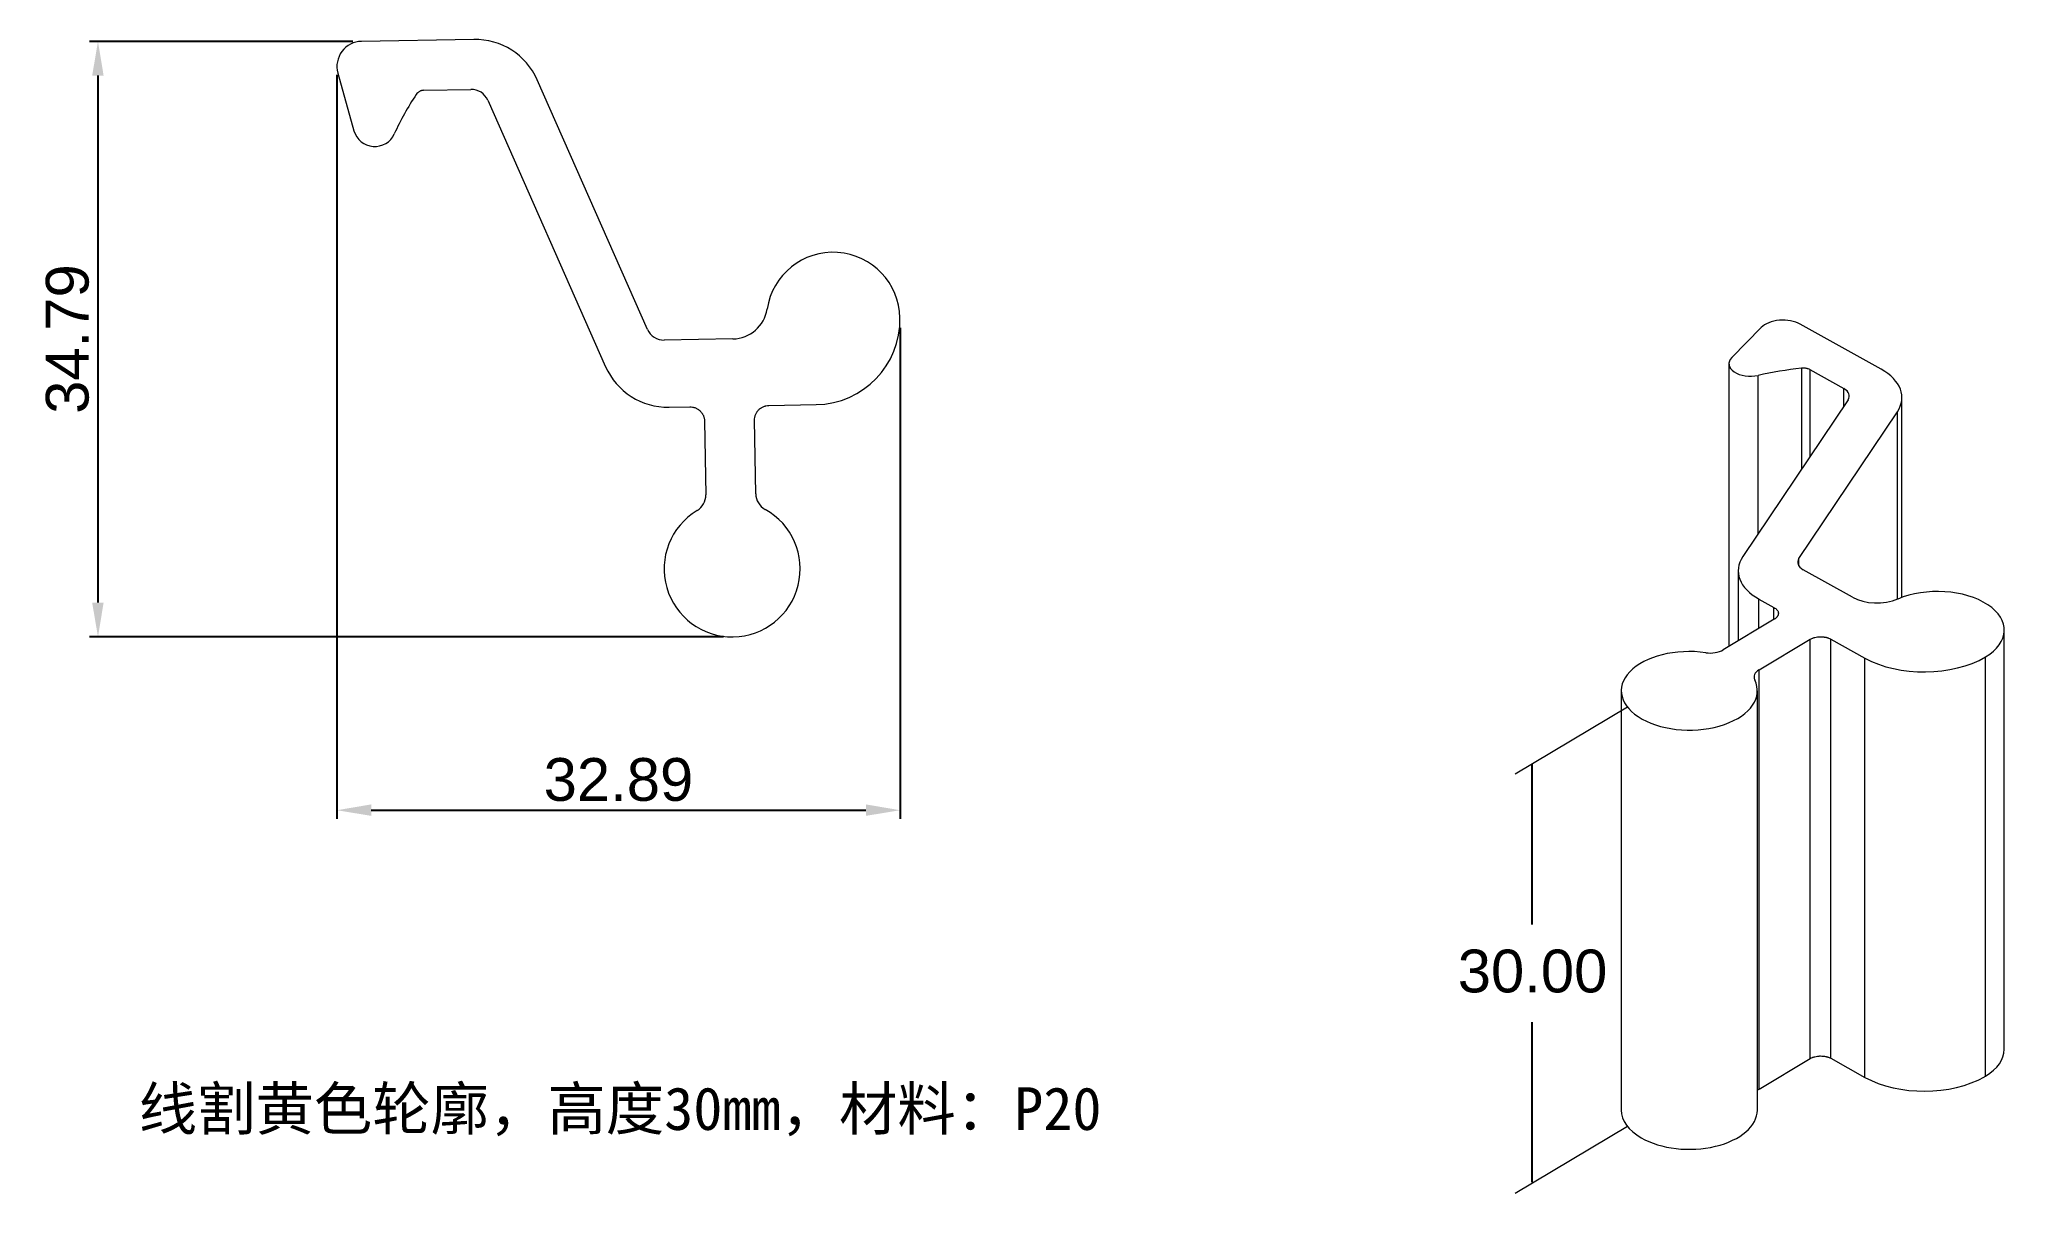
# Model space of a CAD drawing. Header units: millimetres. Extents: x 2925 to 3041, y 1857 to 1924.
import ezdxf

# ---------------------------------------------------------------- set-up
doc = ezdxf.new("R2010")
doc.units = ezdxf.units.MM
doc.layers.add('core', color=7, linetype='Continuous', lineweight=20)
doc.layers.add('dim', color=82, linetype='Continuous', lineweight=9)
doc.styles.get("Standard").update_dxf_attribs({"font": 'arial.ttf'})
doc.dimstyles.new('ISO-25', dxfattribs={"dimtxt": 2.5, "dimasz": 2.5, "dimexe": 1.25, "dimexo": 0.625, "dimtad": 1, "dimdsep": 46, "dimtxsty": 'Standard', "dimcen": 2.5, "dimadec": 0, "dimazin": 0, "dimtfac": 1, "dimtmove": 0, "dimatfit": 3, "dimfxl": 0, "dimarcsym": 0})

# ---------------------------------------------------------------- blocks, each defined once
blk = doc.blocks.new('*D2')
at = {"layer": 'Defpoints', "color": 0, "transparency": 16777216}
for p in [(2944.2, 1924.37), (2928.81, 1889.58), (2965.85, 1889.58)]:
    blk.add_point(p, dxfattribs=at)
at = {"layer": 'dim', "color": 0, "lineweight": -2, "transparency": 16777216}
for p, q in [((2943.7, 1924.37), (2928.31, 1924.37)), ((2928.81, 1922.37), (2928.81, 1891.58)), ((2965.35, 1889.58), (2928.31, 1889.58))]:
    blk.add_line(p, q, dxfattribs=at)
at = {"layer": 'dim', "color": 0, "transparency": 16777216}
for points in [[(2928.47, 1922.37), (2929.14, 1922.37), (2928.81, 1924.37)], [(2928.47, 1891.58), (2929.14, 1891.58), (2928.81, 1889.58)]]:
    blk.add_solid(points, dxfattribs=at)
at = {"layer": 'dim', "color": 0, "transparency": 16777216, "insert": (2927.03, 1906.98), "char_height": 2.5, "attachment_point": 5, "rotation": 90}
blk.add_mtext('34.79', dxfattribs=at)
blk = doc.blocks.new('*D3')
at = {"layer": 'Defpoints', "color": 0, "transparency": 16777216}
for p in [(2942.77, 1922.91), (2975.66, 1908.13), (2975.66, 1879.45)]:
    blk.add_point(p, dxfattribs=at)
at = {"layer": 'dim', "color": 0, "lineweight": -2, "transparency": 16777216}
for p, q in [((2942.77, 1922.41), (2942.77, 1878.95)), ((2975.66, 1907.63), (2975.66, 1878.95)), ((2944.77, 1879.45), (2973.66, 1879.45))]:
    blk.add_line(p, q, dxfattribs=at)
at = {"layer": 'dim', "color": 0, "transparency": 16777216}
for points in [[(2944.77, 1879.79), (2944.77, 1879.12), (2942.77, 1879.45)], [(2973.66, 1879.79), (2973.66, 1879.12), (2975.66, 1879.45)]]:
    blk.add_solid(points, dxfattribs=at)
at = {"layer": 'dim', "color": 0, "transparency": 16777216, "insert": (2959.21, 1881.23), "char_height": 2.5, "attachment_point": 5}
blk.add_mtext('32.89', dxfattribs=at)

msp = doc.modelspace()

# ---------------------------------------------------------------- linework, layer by layer
at = {"color": 3}
for p, q in [((3012.554, 1882.137), (3012.554, 1872.764)), ((3012.554, 1867.068), (3012.554, 1857.727))]:
    msp.add_line(p, q, dxfattribs=at)
at = {"layer": 'core', "color": 2, "linetype": 'Continuous', "lineweight": 18}
for p, q in [((2950.763, 1924.487), (2944.201, 1924.372)), ((2942.82, 1922.522), (2943.76, 1919.147)), ((2947.847, 1921.517), (2950.596, 1921.565)), ((2960.905, 1907.545), (2954.468, 1922.119)), ((2951.58, 1920.936), (2958.458, 1905.364)), ((2965.89, 1906.986), (2961.889, 1906.916)), ((2967.992, 1903.098), (2970.762, 1903.146)), ((2962.163, 1902.996), (2963.375, 1903.017)), ((2964.24, 1902.178), (2964.314, 1897.883)), ((2967.233, 1897.934), (2967.158, 1902.234))]:
    msp.add_line(p, q, dxfattribs=at)
at = {"layer": 'core'}
for p, q in [((3032.963, 1905.214), (3028.242, 1907.847)), ((3025.958, 1907.655), (3024.235, 1905.894)), ((3024.073, 1905.536), (3024.073, 1889.024)), ((3025.776, 1895.598), (3025.776, 1904.857)), ((3028.313, 1905.276), (3028.313, 1899.38)), ((3028.801, 1905.192), (3028.801, 1900.108)), ((3028.801, 1905.192), (3030.779, 1904.09)), ((3031.03, 1903.431), (3024.883, 1894.266)), ((3030.779, 1903.057), (3030.779, 1904.09)), ((3034.177, 1891.885), (3034.177, 1903.564)), ((3028.156, 1894.158), (3033.909, 1902.735)), ((3033.909, 1891.779), (3033.909, 1902.735)), ((3028.156, 1893.717), (3028.156, 1894.158)), ((3024.615, 1893.437), (3024.615, 1889.348)), ((3031.285, 1891.894), (3028.407, 1893.499)), ((3025.828, 1890.073), (3025.828, 1891.787)), ((3025.828, 1891.787), (3026.7, 1891.301)), ((3026.718, 1890.605), (3023.734, 1888.821)), ((3025.833, 1887.651), (3028.821, 1889.437)), ((3028.821, 1869.024), (3028.821, 1889.437)), ((3030.022, 1889.449), (3032.014, 1888.338)), ((3040.152, 1865.48), (3040.152, 1889.974)), ((3032.014, 1863.843), (3032.014, 1888.338)), ((3039.057, 1863.914), (3039.057, 1888.409)), ((3025.833, 1863.156), (3025.833, 1887.651)), ((3017.783, 1886.427), (3017.783, 1861.932)), ((3025.732, 1861.932), (3025.732, 1886.427)), ((3025.833, 1863.156), (3028.82, 1864.942)), ((3030.022, 1864.954), (3032.014, 1863.843))]:
    msp.add_line(p, q, dxfattribs=at)
at = {"layer": 'core', "color": 3}
for p, q in [((3018.14, 1885.477), (3011.579, 1881.554)), ((3018.147, 1860.973), (3011.586, 1857.051))]:
    msp.add_line(p, q, dxfattribs=at)
at = {"layer": 'core', "color": 2, "linetype": 'Continuous', "lineweight": 18}
for centre, radius, start, end in [((2944.226, 1922.913), 1.459, 91, 195.55373), ((2950.833, 1920.513), 3.974, 23.83173, 91), ((2950.614, 1920.509), 1.056, 23.83173, 91), ((2960.517, 1912.476), 15.794, 146.15049, 155.73304), ((2944.972, 1919.484), 1.258, 195.55373, 335.73304), ((2971.751, 1908.144), 3.904, 1, 171.29159), ((2965.854, 1909.048), 2.062, 271, 351.29159), ((2970.675, 1908.126), 4.98, 271, 1), ((2961.871, 1907.972), 1.056, 203.83173, 271), ((2962.094, 1906.97), 3.974, 203.83173, 271), ((2963.259, 1897.864), 1.056, 301, 1), ((2968.288, 1897.952), 1.056, 181, 241), ((2965.85, 1893.553), 3.974, 121, 61)]:
    msp.add_arc(centre, radius, start, end, dxfattribs=at)
at = {"layer": 'core'}
for centre, major_axis, start_param, end_param in [((3027.228, 1907.241), (1.459, 0), 0.8028515, 2.6276584), ((3025.331, 1905.536), (1.258, 0), 2.6276584, 5.0742487), ((3031.367, 1896.329), (15.794, 0), 1.7654092, 1.9326561), ((3030.203, 1903.564), (3.974, 0), 5.9137293, 7.0860368), ((3030.046, 1903.651), (1.056, 0), 5.9137293, 7.0860368), ((3028.589, 1893.437), (3.974, 0), 2.7721367, 3.9444441), ((3029.14, 1893.938), (1.056, 0), 2.7721367, 3.9444441), ((3032.717, 1892.751), (2.062, 0), 3.9444441, 5.3457967), ((3036.248, 1889.974), (3.904, 0), 5.5152404, 8.4873894), ((3021.758, 1886.427), (3.974, 0), 1.3264502, 6.562438), ((3022.974, 1889.245), (1.056, 0), 4.4680429, 5.5152404), ((3035.474, 1890.406), (4.98, 0), 3.9444441, 5.5152404), ((3026.593, 1887.227), (1.056, 0), 2.3736478, 3.4208453), ((3036.248, 1865.48), (3.904, 0), 5.5152404, 6.2832158), ((3026.593, 1862.732), (1.056, 0), 2.3736478, 2.5242808), ((3035.474, 1865.911), (4.98, 0), 3.9444441, 5.4977871), ((3035.474, 1865.911), (4.98, 0), 5.4977871, 5.5152404), ((3021.758, 1861.932), (3.974, 0), 3.1415613, 3.9268379), ((3021.758, 1861.932), (3.974, 0), 3.9268379, 6.2831468)]:
    msp.add_ellipse(centre, major_axis=major_axis, ratio=0.5773503, start_param=start_param, end_param=end_param, dxfattribs=at)
at = {"layer": 'core', "color": 2, "linetype": 'Continuous', "lineweight": 18}
for points, knots in [([(2947.847, 1921.517), (2947.803, 1921.516), (2947.759, 1921.51), (2947.705, 1921.495), (2947.695, 1921.492), (2947.674, 1921.485), (2947.663, 1921.481), (2947.633, 1921.469), (2947.593, 1921.45), (2947.556, 1921.427), (2947.52, 1921.401), (2947.502, 1921.387), (2947.454, 1921.343), (2947.425, 1921.31), (2947.4, 1921.273)], [0, 0, 0, 0, 0.25, 0.25, 0.3125, 0.3125, 0.375, 0.375, 0.5, 0.625, 0.625, 0.75, 0.75, 1, 1, 1, 1]), ([(2963.375, 1903.017), (2963.431, 1903.018), (2963.487, 1903.014), (2963.569, 1902.999), (2963.596, 1902.993), (2963.649, 1902.977), (2963.676, 1902.968), (2963.754, 1902.937), (2963.803, 1902.912), (2963.862, 1902.874), (2963.873, 1902.867), (2963.896, 1902.85), (2963.907, 1902.842), (2963.94, 1902.816), (2963.961, 1902.797), (2964.021, 1902.739), (2964.057, 1902.697), (2964.097, 1902.639), (2964.104, 1902.627), (2964.119, 1902.603), (2964.14, 1902.567), (2964.171, 1902.505), (2964.19, 1902.453), (2964.203, 1902.413), (2964.207, 1902.4), (2964.214, 1902.372), (2964.218, 1902.359), (2964.226, 1902.318), (2964.231, 1902.29), (2964.236, 1902.248), (2964.237, 1902.234), (2964.239, 1902.206), (2964.239, 1902.192), (2964.24, 1902.178)], [0, 0, 0, 0, 0.125, 0.125, 0.1875, 0.1875, 0.25, 0.25, 0.375, 0.375, 0.40625, 0.40625, 0.4375, 0.4375, 0.5, 0.5, 0.625, 0.625, 0.65625, 0.65625, 0.6875, 0.75, 0.8125, 0.8125, 0.84375, 0.84375, 0.875, 0.875, 0.9375, 0.9375, 0.96875, 0.96875, 1, 1, 1, 1]), ([(2967.158, 1902.234), (2967.157, 1902.29), (2967.161, 1902.345), (2967.176, 1902.427), (2967.182, 1902.454), (2967.197, 1902.507), (2967.206, 1902.534), (2967.237, 1902.611), (2967.262, 1902.661), (2967.299, 1902.719), (2967.307, 1902.731), (2967.323, 1902.753), (2967.332, 1902.764), (2967.358, 1902.797), (2967.376, 1902.818), (2967.434, 1902.878), (2967.476, 1902.914), (2967.534, 1902.954), (2967.545, 1902.961), (2967.569, 1902.976), (2967.605, 1902.997), (2967.667, 1903.028), (2967.719, 1903.048), (2967.759, 1903.06), (2967.772, 1903.064), (2967.799, 1903.072), (2967.813, 1903.075), (2967.881, 1903.09), (2967.936, 1903.097), (2967.992, 1903.098)], [0, 0, 0, 0, 0.125, 0.125, 0.1875, 0.1875, 0.25, 0.25, 0.375, 0.375, 0.40625, 0.40625, 0.4375, 0.4375, 0.5, 0.5, 0.625, 0.625, 0.65625, 0.65625, 0.6875, 0.75, 0.8125, 0.8125, 0.84375, 0.84375, 0.875, 0.875, 1, 1, 1, 1])]:
    msp.add_open_spline(points, degree=3, knots=knots, dxfattribs=at)
at = {"layer": 'core'}
for points, knots in [([(3028.801, 1905.192), (3028.769, 1905.21), (3028.734, 1905.226), (3028.686, 1905.241), (3028.676, 1905.245), (3028.656, 1905.25), (3028.646, 1905.253), (3028.616, 1905.26), (3028.575, 1905.269), (3028.532, 1905.275), (3028.488, 1905.279), (3028.466, 1905.28), (3028.401, 1905.282), (3028.357, 1905.28), (3028.313, 1905.276)], [0, 0, 0, 0, 0.25, 0.25, 0.3125, 0.3125, 0.375, 0.375, 0.5, 0.625, 0.625, 0.75, 0.75, 1, 1, 1, 1]), ([(3026.7, 1891.301), (3026.741, 1891.278), (3026.777, 1891.254), (3026.824, 1891.214), (3026.839, 1891.201), (3026.866, 1891.172), (3026.878, 1891.158), (3026.912, 1891.113), (3026.929, 1891.083), (3026.943, 1891.044), (3026.946, 1891.036), (3026.951, 1891.02), (3026.952, 1891.012), (3026.957, 1890.988), (3026.959, 1890.972), (3026.96, 1890.924), (3026.956, 1890.892), (3026.943, 1890.852), (3026.94, 1890.844), (3026.934, 1890.828), (3026.923, 1890.805), (3026.9, 1890.767), (3026.877, 1890.738), (3026.858, 1890.716), (3026.852, 1890.709), (3026.838, 1890.695), (3026.83, 1890.688), (3026.807, 1890.668), (3026.791, 1890.654), (3026.765, 1890.635), (3026.756, 1890.629), (3026.738, 1890.617), (3026.728, 1890.611), (3026.718, 1890.605)], [0, 0, 0, 0, 0.125, 0.125, 0.1875, 0.1875, 0.25, 0.25, 0.375, 0.375, 0.40625, 0.40625, 0.4375, 0.4375, 0.5, 0.5, 0.625, 0.625, 0.65625, 0.65625, 0.6875, 0.75, 0.8125, 0.8125, 0.84375, 0.84375, 0.875, 0.875, 0.9375, 0.9375, 0.96875, 0.96875, 1, 1, 1, 1]), ([(3028.821, 1889.437), (3028.86, 1889.46), (3028.902, 1889.481), (3028.97, 1889.508), (3028.993, 1889.516), (3029.042, 1889.532), (3029.067, 1889.539), (3029.144, 1889.559), (3029.196, 1889.568), (3029.264, 1889.577), (3029.278, 1889.578), (3029.305, 1889.581), (3029.319, 1889.582), (3029.361, 1889.585), (3029.389, 1889.586), (3029.472, 1889.587), (3029.527, 1889.584), (3029.596, 1889.577), (3029.609, 1889.575), (3029.637, 1889.572), (3029.677, 1889.566), (3029.743, 1889.553), (3029.793, 1889.54), (3029.83, 1889.529), (3029.843, 1889.525), (3029.867, 1889.517), (3029.879, 1889.513), (3029.938, 1889.491), (3029.982, 1889.471), (3030.022, 1889.449)], [0, 0, 0, 0, 0.125, 0.125, 0.1875, 0.1875, 0.25, 0.25, 0.375, 0.375, 0.40625, 0.40625, 0.4375, 0.4375, 0.5, 0.5, 0.625, 0.625, 0.65625, 0.65625, 0.6875, 0.75, 0.8125, 0.8125, 0.84375, 0.84375, 0.875, 0.875, 1, 1, 1, 1]), ([(3028.82, 1864.942), (3028.859, 1864.965), (3028.902, 1864.986), (3028.97, 1865.013), (3028.993, 1865.022), (3029.042, 1865.037), (3029.067, 1865.044), (3029.144, 1865.064), (3029.196, 1865.073), (3029.264, 1865.082), (3029.278, 1865.083), (3029.305, 1865.086), (3029.319, 1865.087), (3029.361, 1865.09), (3029.389, 1865.091), (3029.472, 1865.092), (3029.527, 1865.089), (3029.595, 1865.082), (3029.609, 1865.081), (3029.636, 1865.077), (3029.677, 1865.071), (3029.743, 1865.058), (3029.793, 1865.045), (3029.83, 1865.034), (3029.842, 1865.03), (3029.867, 1865.022), (3029.879, 1865.018), (3029.938, 1864.996), (3029.982, 1864.976), (3030.022, 1864.954)], [0, 0, 0, 0, 0.125, 0.125, 0.1875, 0.1875, 0.25, 0.25, 0.375, 0.375, 0.40625, 0.40625, 0.4375, 0.4375, 0.5, 0.5, 0.625, 0.625, 0.65625, 0.65625, 0.6875, 0.75, 0.8125, 0.8125, 0.84375, 0.84375, 0.875, 0.875, 1, 1, 1, 1])]:
    msp.add_open_spline(points, degree=3, knots=knots, dxfattribs=at)
for points, degree in [([(3026.7, 1890.594), (3026.7, 1891.301)], 1), ([(3030.022, 1869.037), (3030.022, 1875.841), (3030.022, 1882.645), (3030.022, 1889.449)], 3), ([(3028.82, 1864.942), (3028.821, 1866.303), (3028.821, 1867.664), (3028.821, 1869.024)], 3), ([(3030.022, 1864.954), (3030.022, 1866.312), (3030.022, 1867.676), (3030.022, 1869.037)], 3)]:
    msp.add_open_spline(points, degree=degree, dxfattribs=at)

# ---------------------------------------------------------------- texts
at = {"insert": (2931.19, 1863.267), "char_height": 2.5, "attachment_point": 1}
msp.add_mtext_dynamic_manual_height_columns('{\\fSimSun|b0|i0|c134|p2;线割黄色轮廓，高度30mm，材料：P20}', width=64.54897, gutter_width=12.5, heights=[0], dxfattribs=at)
at = {"layer": 'dim', "insert": (3008.232, 1871.306), "char_height": 2.5, "attachment_point": 1}
msp.add_mtext_dynamic_manual_height_columns('30.00', width=3.25073, gutter_width=12.5, heights=[0], dxfattribs=at)

# ---------------------------------------------------------------- dimensions: what is measured, and where the dimension line sits
at = {"layer": 'dim'}
dim = msp.add_linear_dim(base=(2928.807, 1889.579), p1=(2944.201, 1924.372), p2=(2965.85, 1889.579), angle=90, dimstyle='ISO-25', override={"dimasz": 2, "dimexe": 0.49975, "dimexo": 0.49975, "dimgap": 0.49975}, dxfattribs=at)
dim.commit()
dim.dimension.update_dxf_attribs({"geometry": '*D2', "text_midpoint": (2928.807, 1906.975), "dimtype": 160})
dim = msp.add_linear_dim(base=(2975.655, 1879.453), p1=(2942.767, 1922.913), p2=(2975.655, 1908.126), dimstyle='ISO-25', override={"dimasz": 2, "dimexe": 0.49975, "dimexo": 0.49975, "dimgap": 0.49975}, dxfattribs=at)
dim.commit()
dim.dimension.update_dxf_attribs({"geometry": '*D3', "text_midpoint": (2959.211, 1879.453), "dimtype": 160})

doc.saveas('drawing.dxf')
